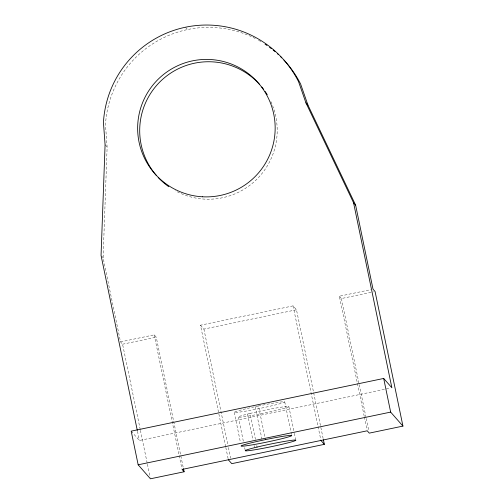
<?xml version="1.0" encoding="UTF-8"?>
<svg xmlns="http://www.w3.org/2000/svg" width="504" height="504" viewBox="0 0 504 504"><rect width="100%" height="100%" fill="white"/><g stroke="black" fill="none" stroke-linecap="round" stroke-linejoin="round"><path stroke-width="0.38" stroke-dasharray="2.52 1.89" d="M140.251 429.584L122.573 344.219L120.525 341.882L103.106 257.771L107.125 147.092L105.487 124.721A103.219 103.03 -41.3 0 1 255.78 38.783M250.072 413.431L245.007 414.71A25.805 1.348 -11.7 0 0 242.229 416.953A25.805 1.348 -11.7 0 0 271.108 411.566L277.093 410.18A25.805 1.348 -11.7 0 0 284.936 406.659A25.805 1.348 -11.7 0 0 250.072 413.431L255.459 439.431M258.464 405.972L251.969 407.377A25.805 1.348 -11.7 0 0 240.805 411.925A25.805 1.348 -11.7 0 0 282.807 402.854A25.805 1.348 -11.7 0 0 258.464 405.972L265.274 438.852M120.525 341.882L154.192 334.858L156.24 337.195L183.311 467.926M225.647 446.708L200.485 325.2L293.063 305.878L296.478 309.765L313.519 392.049M364.203 416.184L339.356 296.213L370.724 289.668M122.573 344.219L156.24 337.195M339.356 296.213L341.403 298.544L373.54 291.841M200.485 325.2L203.893 329.087L296.478 309.765M131.197 431.153L139.381 440.49L390.335 388.111M185.504 27.216L187.551 29.547M105.078 144.761L107.125 147.092M101.575 256.019L103.106 257.771M341.403 298.544L359.081 383.909M359.239 384.678L366.087 417.747M366.244 418.515L368.796 430.819M364.361 416.953L367.07 430.025M313.677 392.818L323.234 438.959M293.063 305.878L317.911 425.842M318.068 426.611L320.777 439.69M288.836 406.533L294.216 432.533M294.374 433.301L295.804 440.181M284.741 401.871L291.551 434.75M255.219 406.671L262.023 439.557M256.725 445.549L257.04 447.073M247.54 414.067L252.926 440.068M254.035 445.423L254.507 447.716M238.335 417.073L243.401 441.542M244.667 447.659L245.303 450.721M234.24 412.411L240.414 442.229M203.893 329.087L227.783 444.44M228.419 447.521L230.649 458.287M225.805 447.476L228.356 459.78M154.192 334.858L179.04 454.829M179.197 455.597L181.906 468.67M140.408 430.353L147.256 463.422M147.42 464.19L150.123 477.263M137.466 431.235L139.381 440.49M258.514 40.244A103.219 103.03 -41.3 0 1 261.185 41.775M270.894 101.594A68.815 68.689 -41.3 0 1 175.373 190.808"/><path stroke-width="0.76" d="M137.308 430.466L101.058 255.44L105.078 144.761L103.44 122.39A103.219 103.03 -41.3 0 1 298.551 81.667L305.928 102.841L353.556 202.74L391.879 387.79L383.689 378.454L131.197 431.153L138.165 464.801L150.444 478.8L184.111 471.776L183.475 468.695M138.165 464.801L390.657 412.102L402.942 426.101L369.274 433.131L367.227 430.794L182.064 469.438L184.111 471.776M323.392 439.734L324.349 444.345L231.764 463.667L228.356 459.78M305.928 102.841L307.976 105.172L355.604 205.071L373.023 289.189L375.071 291.52L402.942 426.101M353.556 202.74L355.604 205.071M320.935 440.458L324.349 444.345M307.976 105.172L300.598 83.998A103.219 103.03 -41.3 0 0 283.922 60.07M383.689 378.454L390.657 412.102M265.085 44.207A103.219 103.03 -41.3 0 1 266.994 45.486M269.495 47.263A103.219 103.03 -41.3 0 1 271.347 48.655M273.174 50.085A103.219 103.03 -41.3 0 1 274.97 51.566M277.313 53.594A103.219 103.03 -41.3 0 1 278.46 54.634M280.697 56.769A103.219 103.03 -41.3 0 1 281.793 57.853M261.809 87.035A68.815 68.689 -41.3 0 1 263.731 89.51M265.104 91.426A68.815 68.689 -41.3 0 1 267.24 94.727M168.771 186.694A68.815 68.689 -41.3 0 1 158.155 177.446M156.599 175.72A68.815 68.689 -41.3 0 1 162.716 79.235A68.815 68.689 -41.3 0 1 259.276 84.099M257.04 447.073L251.975 448.352A25.805 1.348 -11.7 0 0 249.197 450.601A25.805 1.348 -11.7 0 0 278.076 445.215L284.061 443.829A25.805 1.348 -11.7 0 0 291.904 440.307A25.805 1.348 -11.7 0 0 257.04 447.073M265.432 439.62L258.936 441.019A25.805 1.348 -11.7 0 0 247.773 445.574A25.805 1.348 -11.7 0 0 289.775 436.502A25.805 1.348 -11.7 0 0 265.432 439.62M202.438 196.787A68.815 68.689 -41.3 0 0 267.838 97.165A68.815 68.689 -41.3 0 0 148.938 90.506A68.815 68.689 -41.3 0 0 202.438 196.787"/></g></svg>
